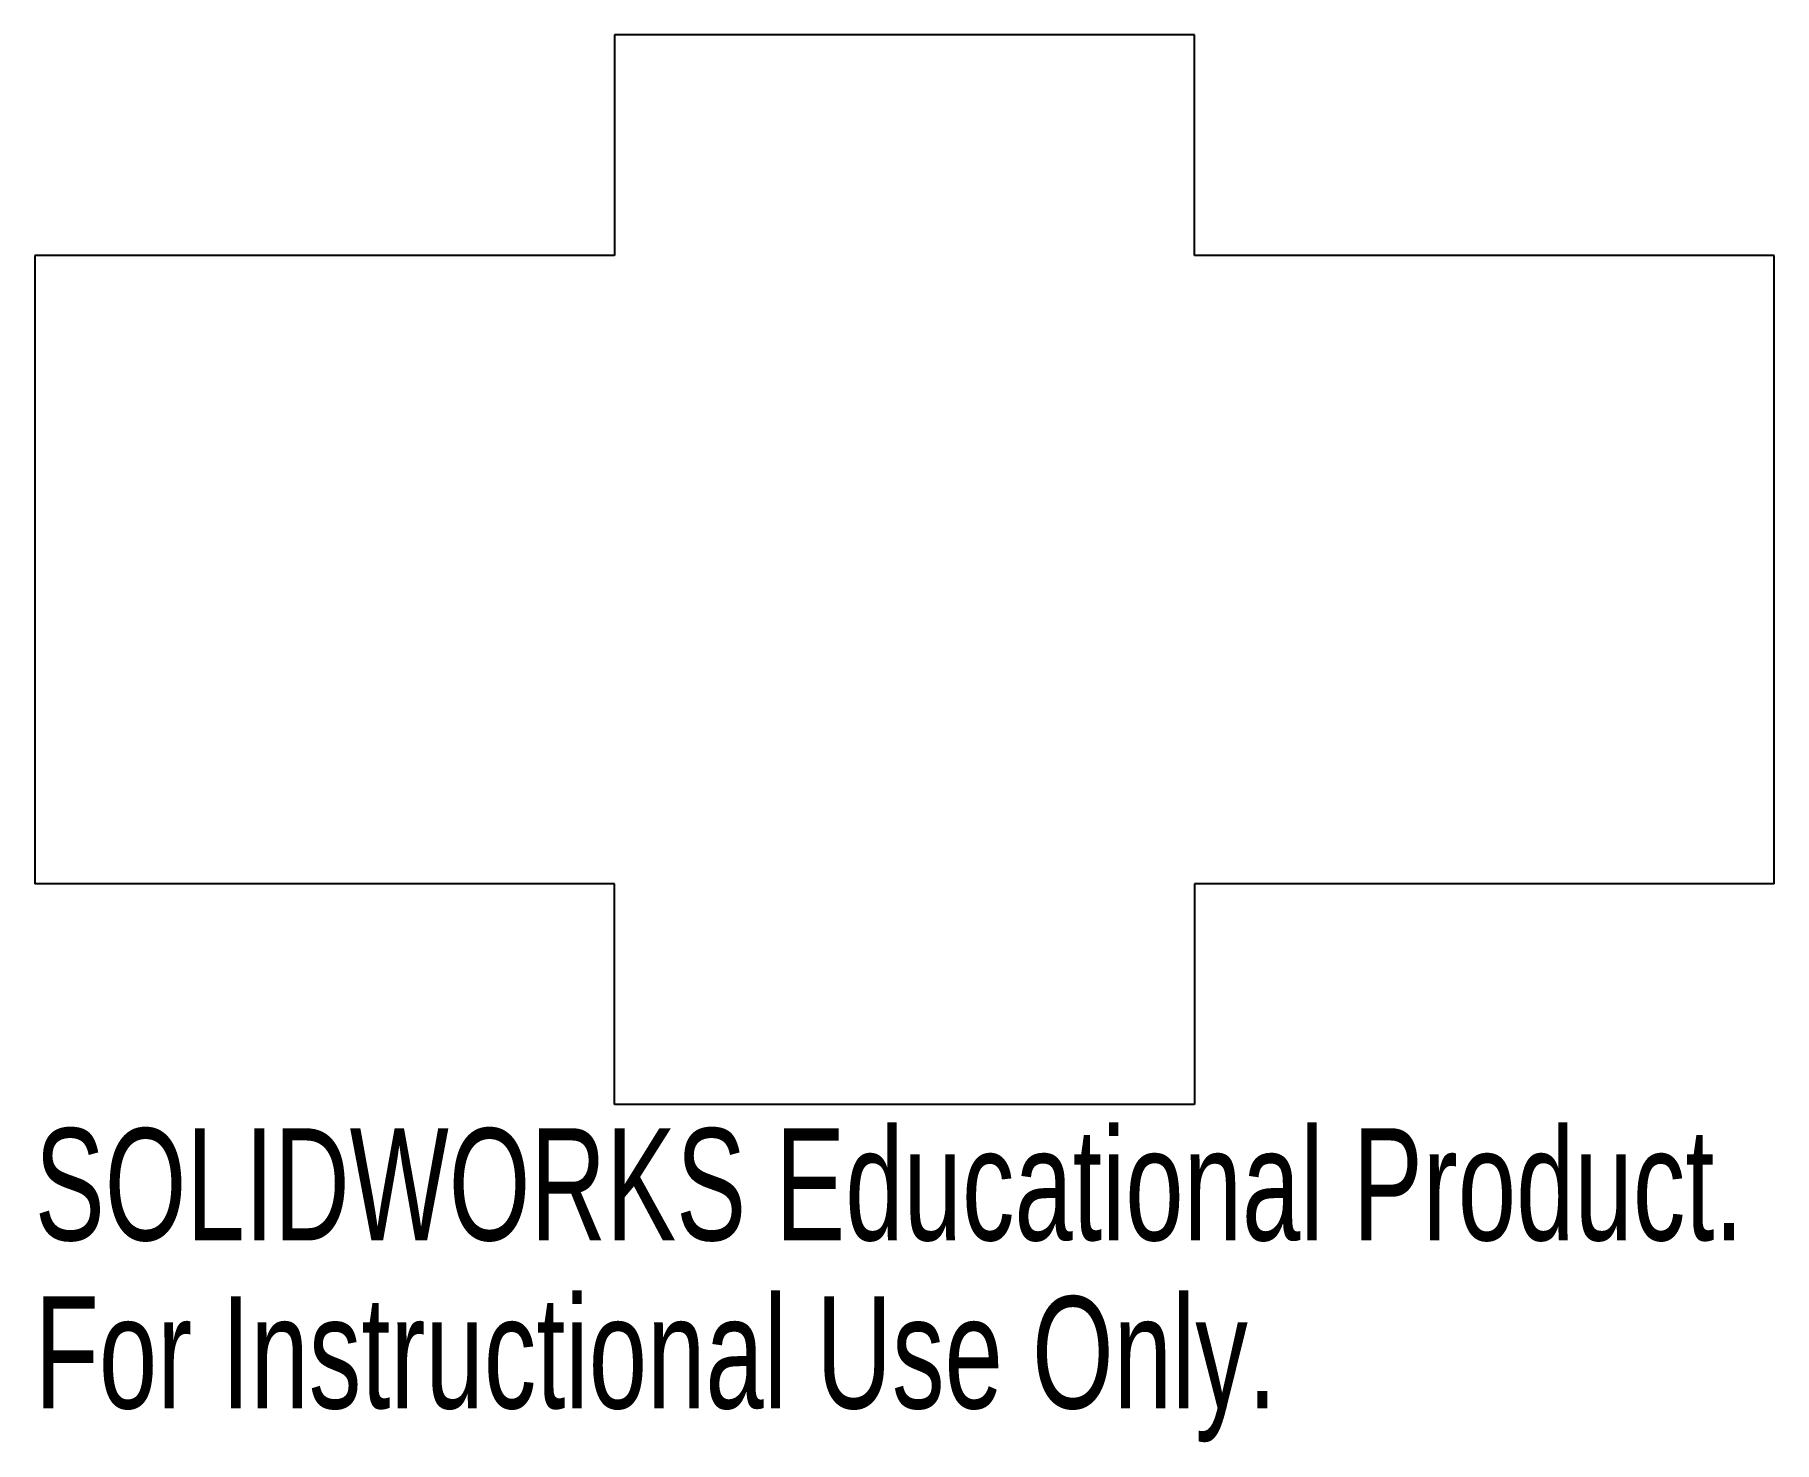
# Model space of a CAD drawing. Header units: millimetres. Extents: x -37.5 to 37.5, y -37.6 to 23.1.
import ezdxf

# ---------------------------------------------------------------- set-up
doc = ezdxf.new("R2010")
doc.units = ezdxf.units.MM
doc.styles.add('SLDTEXTSTYLE0', font='TXT', dxfattribs={"width": 0.7})

msp = doc.modelspace()

# ---------------------------------------------------------------- linework, layer by layer
at = {"color": 7, "linetype": 'Continuous', "lineweight": 25}
for p, q in [((-12.5, 23.075), (-12.5, 13.55)), ((12.5, 23.075), (-12.5, 23.075)), ((12.5, 13.55), (12.5, 23.075)), ((-37.5, 13.55), (-37.5, -13.55)), ((-12.5, 13.55), (-37.5, 13.55)), ((37.5, 13.55), (12.5, 13.55)), ((37.5, -13.55), (37.5, 13.55)), ((-12.5, -13.55), (-37.5, -13.55)), ((-12.5, -23.075), (-12.5, -13.55)), ((37.5, -13.55), (12.5, -13.55)), ((12.5, -13.55), (12.5, -23.075)), ((12.5, -23.075), (-12.5, -23.075))]:
    msp.add_line(p, q, dxfattribs=at)

# ---------------------------------------------------------------- texts
at = {"color": 7, "linetype": 'Continuous', "char_height": 4.83362, "attachment_point": 1, "style": 'SLDTEXTSTYLE0'}
for s, insert in [('SOLIDWORKS Educational Product.', (-37.5, -24.095)), ('For Instructional Use Only.', (-37.5, -31.345))]:
    msp.add_mtext(s, dxfattribs=dict(at, insert=insert))

doc.saveas('drawing.dxf')
